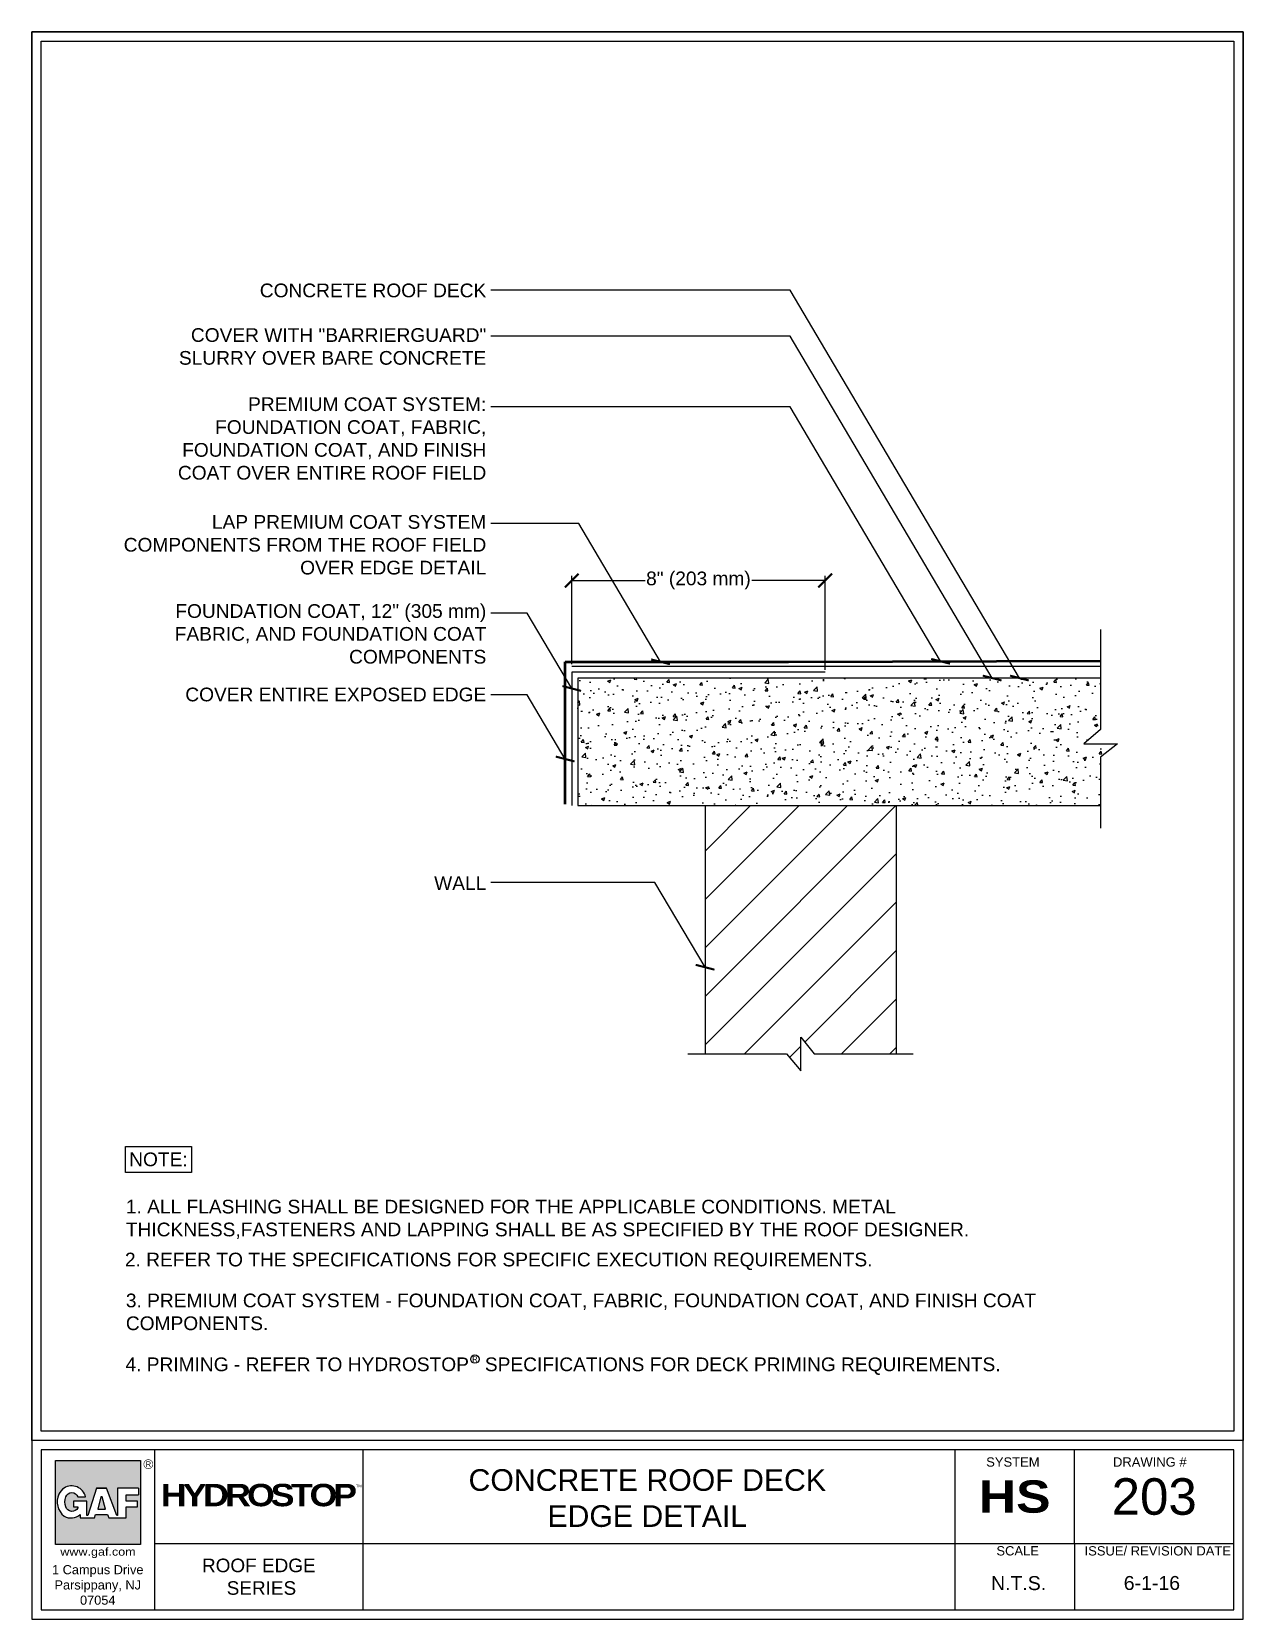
# Model space of a CAD drawing. Header units: inches. Extents: x 14.5 to 80.8, y 24.5 to 111.4.
import ezdxf
from ezdxf.enums import TextEntityAlignment as Align

# ---------------------------------------------------------------- set-up
doc = ezdxf.new("R2010")
doc.units = ezdxf.units.IN
doc.header["$MEASUREMENT"] = 0
doc.styles.add('ARCHQUIK', font='Archquik.shx', dxfattribs={"height": 0.1})
doc.styles.add('ARIAL', font='arial.ttf')
doc.styles.add('FONT', font='arial.ttf', dxfattribs={"height": 0.75})
doc.dimstyles.new('dIM-STYLE', dxfattribs={"dimtxt": 0.75, "dimasz": 0.75, "dimexe": 0.18, "dimexo": 0.0625, "dimgap": 0.09, "dimtad": 0, "dimtih": 1, "dimtoh": 1, "dimdec": 4, "dimzin": 0, "dimdsep": 46, "dimlunit": 4, "dimtxsty": 'FONT', "dimblk": 'ARCHTICK', "dimcen": 0, "dimclrd": 3, "dimclre": 3, "dimclrt": 256, "dimadec": 0, "dimazin": 0, "dimtfac": 1, "dimtdec": 4, "dimtofl": 0, "dimtmove": 0, "dimatfit": 3, "dimldrblk": 'ARCHTICK', "dimfxl": 1, "dimfrac": 2, "dimtolj": 1, "dimtzin": 0, "dimlwd": -1, "dimlwe": -1, "dimarcsym": 0})
doc.dimstyles.get("Standard").update_dxf_attribs({"dimscale": 0, "dimtxt": 0.75, "dimasz": 0.75, "dimexe": 0.2500000000000018, "dimexo": 0.0625, "dimgap": 0.09, "dimtad": 0, "dimdec": 5, "dimzin": 0, "dimdsep": 46, "dimlunit": 4, "dimtxsty": 'FONT', "dimcen": 0.09, "dimclrd": 256, "dimclre": 256, "dimclrt": 256, "dimadec": 0, "dimazin": 0, "dimtfac": 1, "dimtdec": 5, "dimtofl": 0, "dimtmove": 1, "dimatfit": 0, "dimfxl": 1, "dimfxlon": 1, "dimtolj": 1, "dimtzin": 0, "dimlwd": -1, "dimlwe": -1, "dimarcsym": 0})

# ---------------------------------------------------------------- blocks, each defined once
blk = doc.blocks.new('GAF_LOGO')
h = blk.add_hatch(color=242)
h.paths.add_polyline_path([(0.9999999843750018, 0.999999984375), (-0.01802111514781046, 0.999999984375), (-0.01802111514781046, -0.002743970513160665), (0.9999999843750018, -0.002743970513160499), (0.9999999843750018, 0.6710526210937502)])
edge = h.paths.add_edge_path(flags=16)
edge.add_line((0.3421052578125003, 0.5657894648437503), (0.2499999960937487, 0.5657894648437503))
edge.add_arc((0.1776315761718745, 0.542763149414063), 0.075943396054273, 17.65012421993013, 162.3498757800698)
edge.add_arc((0.2913533789062498, 0.5065789394531254), 0.1952830184252751, 162.3498757800698, 197.65012421993)
edge.add_arc((0.1804031326795207, 0.4712765883809845), 0.07885186654145789, 197.65012421993, 331.9610179646004)
edge.add_line((0.2499999960937487, 0.4342105195312511), (0.2499999960937487, 0.4473684140625002))
edge.add_line((0.2499999960937487, 0.4473684140625002), (0.1973684179687503, 0.4473684140625003))
edge.add_line((0.1973684179687503, 0.4473684140625003), (0.1973684179687503, 0.5131578867187501))
edge.add_line((0.1973684179687503, 0.5131578867187501), (0.3552631523437491, 0.5131578867187501))
edge.add_line((0.3552631523437491, 0.5131578867187501), (0.3552631523437491, 0.3421052578125003))
edge.add_line((0.3552631523437491, 0.3421052578125003), (0.3672600561810685, 0.3421052578125003))
edge.add_line((0.3672600561810685, 0.3421052578125003), (0.473684203125, 0.6710526210937502))
edge.add_line((0.473684203125, 0.6710526210937502), (0.5921052539062508, 0.6710526210937502))
edge.add_line((0.5921052539062508, 0.6710526210937502), (0.7168783917025898, 0.3421052578125004))
edge.add_line((0.7168783917025898, 0.3421052578125004), (0.7236841992187522, 0.3421052578125004))
edge.add_line((0.7236841992187522, 0.3421052578125004), (0.7236841992187522, 0.6710526210937502))
edge.add_line((0.7236841992187522, 0.6710526210937502), (0.9757096308521137, 0.6710526210937502))
edge.add_line((0.9757096308521137, 0.6710526210937502), (0.9757096308521139, 0.5921052539062504))
edge.add_line((0.9757096308521139, 0.5921052539062504), (0.828947355468749, 0.5921052539062504))
edge.add_line((0.828947355468749, 0.5921052539062504), (0.828947355468749, 0.5131578867187501))
edge.add_line((0.828947355468749, 0.5131578867187501), (0.9619798181352781, 0.5131578867187501))
edge.add_line((0.9619798181352781, 0.5131578867187501), (0.9619798181352782, 0.4473684140625002))
edge.add_line((0.9619798181352782, 0.4473684140625002), (0.8289473554687489, 0.4473684140625003))
edge.add_line((0.8289473554687489, 0.4473684140625003), (0.828947355468749, 0.3157894687500002))
edge.add_line((0.828947355468749, 0.3157894687500002), (0.6184210429687518, 0.3157894687500003))
edge.add_line((0.6184210429687518, 0.3157894687500003), (0.6052631484375013, 0.35526315234375))
edge.add_line((0.6052631484375013, 0.35526315234375), (0.4605263085937495, 0.3552631523437498))
edge.add_line((0.4605263085937495, 0.3552631523437498), (0.4473684140624989, 0.3157894687500002))
edge.add_line((0.4473684140624989, 0.3157894687500002), (0.2763157851562497, 0.3157894687500002))
edge.add_line((0.2763157851562497, 0.3157894687500002), (0.2763157851562497, 0.3552631523437499))
edge.add_arc((0.1671059236527185, 0.4777867589039027), 0.1641305212753787, 240.8042829104425, 311.71180968469173, ccw=False)
edge.add_arc((0.2222038028843561, 0.5072653279140215), 0.2193476823067968, 155.1482085443663, 231.9615675140741, ccw=False)
edge.add_arc((0.1895668580481229, 0.5197191371257442), 0.1845148081401703, 124.71226100437019, 154.3980145931274, ccw=False)
edge.add_arc((0.1751212575285651, 0.5254602239943656), 0.171785051789476, 13.577812998885406, 121.84091426695329, ccw=False)
h.paths.add_polyline_path([(0.5263157812499983, 0.5657894648437498), (0.5394736757812488, 0.5657894648437498), (0.5789473593750003, 0.421052625), (0.4868420976562504, 0.421052625)], flags=0)
at = {"color": 242}
for p, q in [((0.9757096308521138, 0.6710526210937502), (0.9757096308521138, 0.5921052539062504)), ((0.5263157812499983, 0.5657894648437498), (0.4868420976562504, 0.421052625)), ((0.4868420976562504, 0.421052625), (0.5789473593750003, 0.421052625)), ((0.5394736757812488, 0.5657894648437498), (0.5263157812499983, 0.5657894648437498)), ((0.5789473593750003, 0.421052625), (0.5394736757812488, 0.5657894648437498))]:
    blk.add_line(p, q, dxfattribs=at)
for points in [[(0.9999999843750018, 0.6710526210937502), (0.9999999843750019, -0.00274397051316061), (-0.01802111514781046, -0.00274397051316061), (-0.01802111514781046, 0.999999984375), (0.9999999843750018, 0.999999984375), (0.9999999843750018, 0.6710526210937502)], [(0.9757096308521138, 0.6710526210937502), (0.7236841992187522, 0.6710526210937502), (0.7236841992187522, 0.3421052578125003), (0.7168783917025898, 0.3421052578125003), (0.5921052539062508, 0.6710526210937502), (0.4736842031249999, 0.6710526210937502), (0.5921052539062508, 0.6710526210937502)]]:
    blk.add_lwpolyline(points, dxfattribs=at)
at = {"const_width": 0.006578947265625}
blk.add_lwpolyline([(1.146718681227561, 0.9569249246062017, 0.9999999999999999), (1.038984530952376, 0.9569249246062017, 0.9999999999999999)], format="xyb", close=True, dxfattribs=at)
at = {"color": 242}
for points in [[(0.4736842031249999, 0.6710526210937502), (0.3672600561810686, 0.3421052578125003), (0.3552631523437491, 0.3421052578125003), (0.3552631523437491, 0.5131578867187501), (0.1973684179687503, 0.5131578867187501), (0.1973684179687503, 0.4473684140625003), (0.2499999960937487, 0.4473684140625003), (0.2499999960937487, 0.4342105195312511, -0.6638381309650001), (0.1052631562500004, 0.4473684140625003, -0.1552561087471992), (0.1052631562500004, 0.5657894648437503, -0.7312178527831996), (0.2499999960937487, 0.5657894648437503), (0.3421052578125003, 0.5657894648437503, 0.5109723306082545), (0.08449389586529144, 0.6713944055155814, 0.1302578243974809), (0.02316816522774692, 0.599451122242597, 0.172358814401925)], [(0.08704397350846876, 0.3345076182265967, 0.3196577466454945), (0.2763157851562497, 0.3552631523437499), (0.2763157851562497, 0.3157894687500002), (0.4473684140624989, 0.3157894687500002), (0.4605263085937494, 0.3552631523437499), (0.6052631484375013, 0.3552631523437499), (0.6184210429687518, 0.3157894687500002), (0.828947355468749, 0.3157894687500002), (0.828947355468749, 0.4473684140625003), (0.9619798181352781, 0.4473684140625003), (0.9619798181352781, 0.5131578867187501), (0.828947355468749, 0.5131578867187501), (0.828947355468749, 0.5921052539062504), (0.9757096308521139, 0.5921052539062504)]]:
    blk.add_lwpolyline(points, format="xyb", dxfattribs=at)
blk.add_arc((0.222203802884356, 0.5072653279140215), 0.2193476823067967, 155.1482085443668, 231.9615675140741, dxfattribs=at)
at = {"style": 'ARIAL'}
blk.add_text('R', height=0.06578947265625, dxfattribs=at).set_placement((1.092851606089969, 0.956924924606203), align=Align.MIDDLE)
at = {"style": 'ARIAL', "width": 1.133105524367421}
blk.add_text('www.gaf.com', height=0.09481817704846432, dxfattribs=at).set_placement((0.03995709321242522, -0.1363967728893486), (0.9407297751728345, -0.1363967728893486), align=Align.FIT)
blk = doc.blocks.new('HydroStop')
at = {"color": 174, "linetype": 'Continuous', "style": 'ARIAL'}
blk.add_text('TM', height=0.07930227829834807, dxfattribs=at).set_placement((6.460029172047104, 0.5633620407934359))
at = {"lineweight": -2, "insert": (0.9349556855740957, 0.6638381548218604), "char_height": 0.633319658458992, "width": 5.94393791725881, "attachment_point": 1, "style": 'ARCHQUIK'}
blk.add_mtext('{\\fArial Black|b0|i0|c0|p34;\\T0.85;\\C154;HYDRO\\C132;STOP}', dxfattribs=at)
blk = doc.blocks.new('_ArchTick')
at = {"color": 0, "linetype": 'ByBlock', "const_width": 0.15}
blk.add_lwpolyline([(-0.5, -0.5), (0.5, 0.5)], dxfattribs=at)
blk = doc.blocks.new('*D15')
at = {"transparency": 16777216}
for p, q in [((44.04899722209933, 76.7839779579441), (44.04899722209933, 81.60929439513808)), ((44.04899722209933, 81.35929439513808), (48.06929880804748, 81.35929439513808)), ((57.91762222209933, 81.35929439513808), (53.89732063615117, 81.35929439513808)), ((57.91762222209933, 76.4759154579441), (57.91762222209933, 81.60929439513808))]:
    blk.add_line(p, q, dxfattribs=at)
at = {"layer": 'Defpoints', "color": 0, "transparency": 16777216}
for p in [(57.91762222209933, 81.35929439513808), (44.04899722209933, 76.6589779579441), (57.91762222209933, 76.3509154579441)]:
    blk.add_point(p, dxfattribs=at)
at = {"transparency": 16777216, "xscale": 0.75, "yscale": 0.75, "zscale": 0.75, "rotation": 180}
blk.add_blockref('_ArchTick', (44.04899722209933, 81.35929439513808), dxfattribs=at)
at = {"transparency": 16777216, "xscale": 0.75, "yscale": 0.75, "zscale": 0.75}
blk.add_blockref('_ArchTick', (57.91762222209933, 81.35929439513808), dxfattribs=at)
at = {"transparency": 16777216, "insert": (50.98330972209933, 81.35929439513808), "char_height": 0.75, "attachment_point": 5, "style": 'FONT'}
blk.add_mtext('\\A1;8" (203 mm)', dxfattribs=at)

msp = doc.modelspace()

# ---------------------------------------------------------------- hatches: boundary and pattern name
h = msp.add_hatch()
h.set_pattern_fill('AR-CONC', color=256, scale=0.25)
h.set_pattern_definition([(49.99999999999999, (2.858231960446346, 2.151141070979065), (1.793150456501884, -0.1568803374564878), [0.1875, -2.0625]), (355, (2.858231960446346, 2.151141070979065), (-0.3468783340325, 1.88048033425003), [0.15, -1.65]), (100.45144446, (3.007661162946346, 2.138067710979065), (1.44627211681778, 1.723599977421574), [0.1593504799999999, -1.752855279999999]), (46.18420000000002, (2.858231960446346, 2.651141070979065), (2.668103326678931, -0.4137982019826913), [0.2812499999999998, -3.093749999999999]), (96.63563549, (3.080573822946346, 2.616657803479065), (2.336654864185571, 2.435296501936376), [0.239025855, -2.6292844]), (351.1841639899999, (2.858231960446346, 2.651141070979065), (2.336654862636933, 2.435296500674975), [0.225, -2.4750000025]), (21, (3.108231960446346, 2.526141070979065), (1.492267630296154, -1.006547226663347), [0.1875, -2.0625]), (326.0000000000001, (3.108231960446346, 2.526141070979065), (0.6082883298039543, 1.812875112617133), [0.15, -1.65]), (71.45144474, (3.232587595446347, 2.442262135979065), (2.100555941824928, 0.8063278820158846), [0.159350475, -1.75285528]), (37.50000000000001, (2.858231960446346, 2.151141070979065), (0.03039963829322667, 0.8322346345782787), [0, -1.63, 0, -1.675, 0, -1.65625]), (7.499999999999999, (2.858231960446346, 2.151141070979065), (0.6576738436053715, 0.9860292797059006), [0, -0.955, 0, -1.5925, 0, -0.63125]), (327.5, (2.300731960446346, 2.151141070979065), (1.334556090431023, -0.05638717933594939), [0, -0.625, 0, -1.95, 0, -2.5875]), (317.5, (2.050731960446346, 2.151141070979065), (1.457965423355966, 0.2502624558307943), [0, -0.8125, 0, -1.295, 0, -1.8375])])
h.paths.add_polyline_path([(72.99028456803441, 69.0446029579441), (72.99028456803441, 71.68347795794409), (73.92028456803442, 72.42747795794409), (72.07190956803441, 72.42747795794409), (72.99028456803441, 73.20635295794409), (72.99032438756731, 76.0196029579441), (44.37449722209933, 76.0196029579441), (44.37449722209933, 69.0446029579441)])
h = msp.add_hatch()
h.set_pattern_fill('ANSI31', color=256, scale=15)
h.set_pattern_definition([(45, (2.858231960446346, 2.151141070979065), (-1.325825214724776, 1.325825214724777), [])])
h.paths.add_polyline_path([(51.34949722209933, 55.45496429127743), (55.80187222209933, 55.45490045794409), (56.58074722209933, 54.5249004579441), (56.58074722209933, 56.37327545794409), (57.32474722209933, 55.45490045794409), (61.81199722209933, 55.45490045794409), (61.81199722209933, 69.0446029579441), (51.34949722209933, 69.0446029579441)])

# ---------------------------------------------------------------- linework, layer by layer
for p, q in [((72.99036206803441, 78.6817279579441), (72.99028456803441, 73.20635295794409)), ((72.99033343746116, 76.65897795794413), (44.04899722209933, 76.6589779579441)), ((57.91762222209933, 76.3509154579441), (44.04899722209933, 76.3509154579441)), ((44.04899722209933, 76.3509154579441), (44.04899722209933, 69.0446029579441)), ((72.99032438756733, 76.0196029579441), (44.37449722209933, 76.0196029579441)), ((44.37449722209933, 76.0196029579441), (44.37449722209933, 69.0446029579441)), ((72.99028456803441, 73.20635295794409), (72.07190956803441, 72.42747795794409)), ((72.07190956803441, 72.42747795794409), (73.92028456803442, 72.42747795794409)), ((73.92028456803442, 72.42747795794409), (72.99028456803441, 71.68347795794409)), ((72.99028456803441, 71.68347795794409), (72.99028456803441, 67.81235295794409)), ((44.37449722209933, 69.0446029579441), (72.99028456803441, 69.0446029579441)), ((51.34949722209933, 69.0446029579441), (51.34949722209933, 55.4549779579441)), ((61.81199722209933, 69.0446029579441), (61.81199722209933, 55.4549779579441)), ((56.58074722209933, 54.5249004579441), (56.58074722209933, 56.37327545794409)), ((56.58074722209933, 56.37327545794409), (57.32474722209933, 55.45490045794409)), ((50.39624722209933, 55.4549779579441), (55.80187222209933, 55.45490045794409)), ((55.80187222209933, 55.45490045794409), (56.58074722209933, 54.5249004579441)), ((57.32474722209933, 55.45490045794409), (62.74199722209933, 55.45490045794409)), ((21.20705469467076, 33.78611375226865), (21.20705469467076, 25.02717102045245)), ((32.6318562415896, 25.02717102045245), (32.6318562415896, 33.78611375226865)), ((71.56792847675739, 28.65521179804592), (71.56792847675739, 33.78611375226865))]:
    msp.add_line(p, q)
at = {"lineweight": 50}
for p, q in [((43.68862222209933, 69.12597795794409), (43.68862222209933, 76.90883795794409)), ((43.68862222209933, 76.90883795794409), (55.91812222209933, 76.90883795794409)), ((55.91812222209933, 76.90883795794409), (72.99033776223749, 76.96452340536028))]:
    msp.add_line(p, q, dxfattribs=at)
at = {"linetype": 'Continuous'}
for p, q in [((65.01569888488676, 33.78611375226865), (65.01569888488676, 25.02717102045245)), ((21.20705469467076, 28.65521179804592), (80.29722166968178, 28.65521179804592)), ((71.56792847675739, 28.65521179804592), (71.56792847675739, 25.02717102045245))]:
    msp.add_line(p, q, dxfattribs=at)
for points in [[(14.49001371606128, 111.3851559938448), (14.49001371606128, 24.51839938696503), (80.80599330317555, 24.51839938696503), (80.80599330317555, 111.3851559938448)], [(14.49001371606128, 111.3851559938448), (80.80599330317555, 111.3851559938448), (80.80599330317555, 34.29488538575606), (14.49001371606128, 34.29488538575606)], [(14.99878534955506, 110.8763843603538), (80.29722166968178, 110.8763843603538), (80.29722166968178, 34.80365701925211), (14.99878534955506, 34.80365701925211)], [(80.80599330317555, 34.29488538575606), (14.49001371606128, 34.29488538575606), (14.49001371606128, 24.51839938696503), (80.80599330317555, 24.51839938696503)], [(80.29722166968178, 33.78611375226865), (14.99878534954415, 33.78611375226865), (14.99878534954415, 25.02717102045245), (80.29722166968178, 25.02717102045245)]]:
    msp.add_lwpolyline(points, close=True, dxfattribs=at)
msp.add_lwpolyline([(19.6212313395464, 50.38983444859056), (23.23017247385826, 50.38983444859056), (23.23017247385826, 48.9688480239856), (19.6212313395464, 48.9688480239856)], close=True)
msp.add_circle((38.74800003648841, 38.75683124268377), 0.2317057053845815, dxfattribs=at)

# ---------------------------------------------------------------- block references
at = {"linetype": 'Continuous', "xscale": 4.578944701403998, "yscale": 4.578944701396722, "zscale": 4.578944701398359}
msp.add_blockref('GAF_LOGO', (15.87060638633879, 28.62272093202319), dxfattribs=at)
at = {"xscale": 1.934332076455829, "yscale": 1.934332076455829, "zscale": 1.934332076455829}
msp.add_blockref('HydroStop', (19.74687504737987, 30.64248056082877), dxfattribs=at)

# ---------------------------------------------------------------- texts
at = {"linetype": 'Continuous'}
for s, height, style, p in [('2. REFER TO THE SPECIFICATIONS FOR SPECIFIC EXECUTION REQUIREMENTS.', 0.75, 'FONT', (19.59162523778116, 43.82708875727005)), ('4. PRIMING - REFER TO HYDROSTOP   SPECIFICATIONS FOR DECK PRIMING REQUIREMENTS.', 0.75, 'FONT', (19.62001030927161, 38.09300928223567)), ('N.T.S.', 0.7631574502330598, 'ARIAL', (66.99815271592591, 26.11325017496029)), ('6-1-16', 0.7631574502330598, 'ARIAL', (74.26414294412801, 26.12102215814912))]:
    msp.add_text(s, height=height, dxfattribs=dict(at, style=style)).set_placement(p)
at = {"linetype": 'Continuous', "ltscale": 0.6, "style": 'FONT'}
msp.add_text('R', height=0.3, dxfattribs=at).set_placement((38.59844366349887, 38.59716599480768))
at = {"style": 'ARIAL'}
for s, p in [('SYSTEM', (68.19558099794061, 33.12265175710945)), ('DRAWING #', (75.69039278614467, 33.12265175710945)), ('SCALE', (68.45888497711051, 28.26339685077483)), ('ISSUE/ REVISION DATE', (76.12673907382349, 28.2711688339673))]:
    msp.add_text(s, height=0.5087716334887066, dxfattribs=at).set_placement(p, align=Align.MIDDLE)
for s, insert, char_height, width, attachment_point, style in [('CONCRETE ROOF DECK', (39.37022718903756, 97.60651331344846), 0.75, 20.38547904891749, 3, 'FONT'), ('COVER WITH "BARRIERGUARD" SLURRY OVER BARE CONCRETE', (39.37022718903756, 95.16508243738193), 0.75, 20.38547904891749, 3, 'FONT'), ('PREMIUM COAT SYSTEM: FOUNDATION COAT, FABRIC, FOUNDATION COAT, AND FINISH COAT OVER ENTIRE ROOF FIELD', (39.37022718903756, 91.38042385397401), 0.75, 18.28565349482489, 3, 'FONT'), ('LAP PREMIUM COAT SYSTEM COMPONENTS FROM THE ROOF FIELD OVER EDGE DETAIL', (39.37022718903756, 84.93859793514483), 0.75, 20.38547904891749, 3, 'FONT'), ('FOUNDATION COAT, 12" (305 mm) FABRIC, AND FOUNDATION COAT COMPONENTS', (39.37022718903756, 80.06296973387956), 0.75, 20.38547904891749, 3, 'FONT'), ('COVER ENTIRE EXPOSED EDGE', (39.37022718903756, 75.4958381984516), 0.75, 20.38547904891749, 3, 'FONT'), ('WALL', (39.37022718903756, 65.17178289871893), 0.75, 20.38547904891749, 3, 'FONT'), ('ROOF EDGE\\P SERIES', (26.91945546813018, 26.84119140924918), 0.7419714262123118, 11.42480154691884, 5, 'ARIAL'), ('1 Campus Drive\\PParsippany, NJ 07054', (18.10292002210745, 26.39340186921985), 0.5, 6.20826934512661, 5, 'ARIAL')]:
    msp.add_mtext(s, dxfattribs=dict(insert=insert, char_height=char_height, width=width, attachment_point=attachment_point, style=style))
at = {"linetype": 'Continuous'}
for s, insert, char_height, width, attachment_point, style in [('NOTE:', (21.42570190670187, 49.67934123628808), 0.75, 3.608941134311863, 5, 'FONT'), ('1. ALL FLASHING SHALL BE DESIGNED FOR THE APPLICABLE CONDITIONS. METAL THICKNESS,FASTENERS AND LAPPING SHALL BE AS SPECIFIED BY THE ROOF DESIGNER.', (19.64190993783643, 47.47174550867507), 0.75, 54.625, 1, 'FONT'), ('3. PREMIUM COAT SYSTEM - FOUNDATION COAT, FABRIC, FOUNDATION COAT, AND FINISH COAT COMPONENTS.', (19.64190993783643, 42.33807764334594), 0.75, 54.625, 1, 'FONT'), ('CONCRETE ROOF DECK EDGE DETAIL', (48.18350952815955, 31.14208659105088), 1.183652803665149, 23.68299650689232, 5, 'ARIAL'), ('{\\fArial Black|b0|i0|c0|p34;HS}', (68.29181368082207, 31.22066277515729), 1.770582097118444, 6.552229591870622, 5, 'ARIAL'), ('203', (75.93257507321958, 31.22066277515728), 2, 8.729293192924388, 5, 'ARIAL')]:
    msp.add_mtext(s, dxfattribs=dict(at, insert=insert, char_height=char_height, width=width, attachment_point=attachment_point, style=style))

# ---------------------------------------------------------------- dimensions: what is measured, and where the dimension line sits
dim = msp.add_linear_dim(base=(57.91762222209933, 81.35929439513808), p1=(44.04899722209933, 76.6589779579441), p2=(57.91762222209933, 76.3509154579441), text='8" (203 mm)', dimstyle='Standard', override={"dimscale": 1, "dimexe": 0.25, "dimexo": 0.125, "dimblk": 'ArchTick', "dimfxlon": 0})
dim.commit()
dim.dimension.update_dxf_attribs({"geometry": '*D15', "text_midpoint": (50.98330972209933, 81.35929439513808)})

# ---------------------------------------------------------------- leaders
for points in [[(68.55389937430556, 76.0196029579441), (56.00521276410075, 97.24571826561179), (39.62022718903756, 97.24571826561179)], [(67.0614627143865, 76.0196029579441), (56.00521276410075, 94.72126023929762), (39.62022718903756, 94.72126023929762)], [(64.23823745809705, 76.93597616612695), (56.00521276410075, 90.86214524772048), (39.62022718903756, 90.86214524772048)], [(48.91192676394415, 76.90883795794409), (44.43752224175626, 84.47729745265131), (39.62022718903756, 84.47729745265131)], [(44.04899722209932, 75.44961333014116), (41.61290225262576, 79.57027028243327), (39.62022718903756, 79.57027028243327)], [(43.68862222209933, 71.5898239097258), (41.61290225262576, 75.10090620758511), (39.62022718903756, 75.10090620758511)], [(51.34949722209933, 60.19508074293636), (48.6047178232667, 64.83787770037678), (39.62022718903756, 64.83787770037678)]]:
    msp.add_leader(points, dimstyle='dIM-STYLE', override={"dimgap": 0.09, "dimtad": 0, "dimclrd": 256})

doc.saveas('drawing.dxf')
